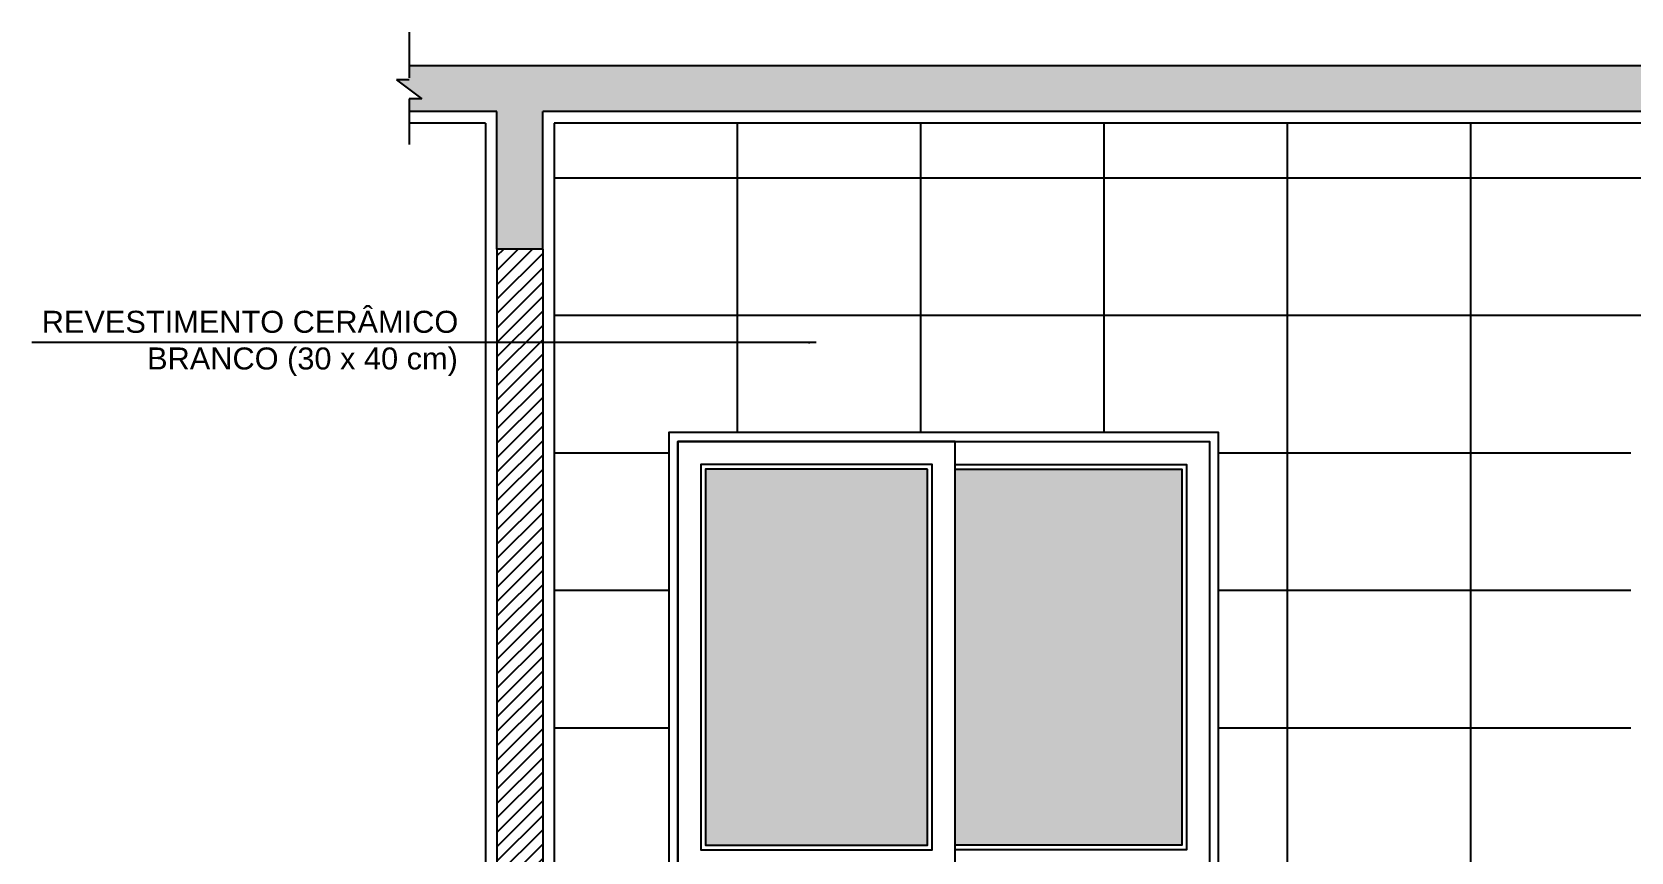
# Model space of a CAD drawing. Extents: x -36 to 357, y 137 to 237.
# Drawn here: x 9.571 to 13.06, y 178.072 to 179.86 of the extents above; entities that cross this region are included whole.
import ezdxf

# ---------------------------------------------------------------- set-up
doc = ezdxf.new("R2010")
doc.units = 0
doc.header["$LTSCALE"] = 0.01
doc.linetypes.add('TRACEJADO_P', pattern=[0.1875, 0.125, -0.0625])
doc.layers.get('0').update_dxf_attribs({"linetype": 'CONTINUOUS'})
for name, color, linetype in [('01', 1, 'CONTINUOUS'), ('252', 252, 'CONTINUOUS'), ('A-PORTA', 3, 'CONTINUOUS'), ('A-SIMBO', 2, 'CONTINUOUS'), ('ARQ-ALV-CORTE', 3, 'CONTINUOUS'), ('ARQ-ESQ-VISTA1', 2, 'CONTINUOUS'), ('ARQ-HTC', 9, 'CONTINUOUS'), ('ARQ-SMB-1_025', 1, 'CONTINUOUS'), ('ARQ-TXT-1_025', 2, 'CONTINUOUS')]:
    doc.layers.add(name, color=color, linetype=linetype)
doc.styles.add('ESC-50-A20', font='arial.ttf', dxfattribs={"height": 0.1})
doc.styles.add('FNDE Texto Cota 0025', font='verdana.ttf', dxfattribs={"height": 0.04})
doc.dimstyles.new('FNDE 1-0025', dxfattribs={"dimscale": 5, "dimtxt": 0.04, "dimasz": 0.0035, "dimexe": 0.15, "dimexo": 0.15, "dimgap": 0.0025, "dimtad": 1, "dimzin": 1, "dimdsep": 46, "dimtxsty": 'FNDE Texto Cota 0025', "dimblk": 'tic', "dimcen": 0.015, "dimdle": 0.15, "dimse1": 1, "dimse2": 1, "dimclrd": 251, "dimclre": 251, "dimclrt": 256, "dimaunit": 1, "dimadec": 3, "dimazin": 0, "dimtfac": 1, "dimtix": 1, "dimtmove": 2, "dimatfit": 3, "dimfxl": 0.15, "dimtvp": 1, "dimtolj": 1, "dimtzin": 0, "dimarcsym": 0})

# ---------------------------------------------------------------- blocks, each defined once
blk = doc.blocks.new('tic')
at = {"color": 251}
for p, q in [((-1, 0), (1, 0)), ((0, -1), (0, 1))]:
    blk.add_line(p, q, dxfattribs=at)
blk.add_line((-0.6, -0.6), (0.6, 0.6))

msp = doc.modelspace()

# ---------------------------------------------------------------- hatches: boundary and pattern name
at = {"layer": '01'}
h = msp.add_hatch(dxfattribs=at)
h.set_pattern_fill('ANSI31', color=253, scale=0.007)
h.set_pattern_definition([(45, (46.48268, 13.168255), (-0.0157154482, 0.0157154482), [])])
h.paths.add_polyline_path([(14.4854, 179.3867), (14.3854, 179.3867), (14.3854, 177.7371), (14.4854, 177.7371)])
h.paths.add_polyline_path([(14.4854, 177.7371), (14.3854, 177.7371), (14.3854, 176.8667), (14.4854, 176.8667)])
h.paths.add_polyline_path([(10.6854, 179.3867), (10.5854, 179.3867), (10.5854, 176.8667), (10.6854, 176.8667)])
h = msp.add_hatch(color=4, dxfattribs=at)
h.set_gradient(color1=(91, 91, 91), one_color=1, tint=1, name='INVHEMISPHERICAL')
h.paths.add_polyline_path([(11.5254, 178.9067), (11.0404, 178.9067), (11.0404, 178.0867), (11.5254, 178.0867)])
h = msp.add_hatch(color=4, dxfattribs=at)
h.set_gradient(color1=(91, 91, 91), one_color=1, tint=1, name='INVHEMISPHERICAL')
h.paths.add_polyline_path([(11.5854, 178.0867), (12.0804, 178.0867), (12.0804, 178.9067), (11.5854, 178.9067)])
at = {"layer": 'ARQ-HTC'}
h = msp.add_hatch(dxfattribs=at)
h.set_pattern_fill('AR-CONC', color=251, scale=0.001)
h.set_pattern_definition([(50, (5.584, 6.00997), (0.18218467, -0.01593909), [0.01905, -0.20955]), (355, (5.584, 6.00997), (-0.03524342, 0.19105685), [0.01524, -0.16764058]), (100.45144, (5.59918, 6.00864), (0.14694125, 0.17511775), [0.01619, -0.17809024]), (46.1842, (5.584, 6.06077), (0.27107904, -0.04204233), [0.028575, -0.314325]), (96.63556, (5.60659, 6.05726), (0.23740413, 0.24742612), [0.02428502, -0.2671356]), (351.18415, (5.584, 6.06077), (0.23740413, 0.24742612), [0.02285997, -0.25145973]), (21, (5.6094, 6.04807), (0.15161439, -0.1022652), [0.01905, -0.20955]), (326, (5.6094, 6.04807), (0.06180203, 0.18418797), [0.01524, -0.16764]), (71.45144, (5.62203, 6.03954), (0.21341642, 0.08192277), [0.01619, -0.17808994]), (37.5, (5.583996, 6.00997), (0.003088603, 0.08455504), [0, -0.165608, 0, -0.17018, 0, -0.168275]), (7.5, (5.584, 6.00997), (0.066819663, 0.100180575), [0, -0.097028, 0, -0.161798, 0, -0.064135]), (327.5, (5.527354, 6.00997), (0.135590595, -0.005728744), [0, -0.0635, 0, -0.19812, 0, -0.26289]), (317.5, (5.50195, 6.00997), (0.14812918, 0.02542649), [0, -0.08255, 0, -0.131572, 0, -0.18669])])
h.paths.add_polyline_path([(10.3939, 179.7867), (10.3939, 179.7557), (10.3663, 179.7557), (10.4215, 179.7147), (10.3939, 179.7147), (10.3939, 179.6867), (10.5854, 179.6867), (10.5854, 179.3867), (10.6854, 179.3867), (10.6854, 179.6867), (14.3854, 179.6867), (14.3854, 179.3867), (14.4854, 179.3867), (14.4854, 179.6867), (14.7119, 179.6867), (14.7119, 179.7147), (14.7395, 179.7147), (14.6843, 179.7557), (14.7119, 179.7557), (14.7119, 179.7867)])

# ---------------------------------------------------------------- linework, layer by layer
at = {"layer": '01'}
for p, q in [((10.5604, 179.6617), (10.3939, 179.6617)), ((10.5604, 179.6617), (10.5604, 176.8667)), ((10.7104, 179.6617), (10.7104, 176.9767)), ((14.3604, 179.6617), (10.7104, 179.6617))]:
    msp.add_line(p, q, dxfattribs=at)
at = {"layer": '252', "color": 252}
for p, q in [((11.1104, 178.9867, -0.0142), (11.1104, 179.6617, -0.0005)), ((11.5104, 178.9867, -0.0142), (11.5104, 179.6617, -0.0005)), ((11.9104, 178.9867, -0.0143), (11.9104, 179.6617, -0.0005)), ((12.3104, 176.8867, -0.0604), (12.3104, 179.6617, -0.0005)), ((12.7104, 176.8867, -0.0604), (12.7104, 179.6617, -0.0005)), ((12.2804, 179.5417, -0.0402), (10.7104, 179.5417, -0.0402)), ((14.3604, 179.5417, -0.0402), (12.2804, 179.5417, -0.0402)), ((12.2804, 179.2417, -0.0402), (10.7104, 179.2417, -0.0402)), ((14.3604, 179.2417, -0.0402), (12.2804, 179.2417, -0.0402)), ((10.9601, 178.9417, -0.0402), (10.7104, 178.9417, -0.0402)), ((13.0601, 178.9417, -0.0402), (12.1604, 178.9417, -0.0402)), ((10.9601, 178.6417, -0.0402), (10.7104, 178.6417, -0.0402)), ((13.0601, 178.6417, -0.0402), (12.1604, 178.6417, -0.0402)), ((10.9601, 178.3417, -0.0402), (10.7104, 178.3417, -0.0402)), ((13.0601, 178.3417, -0.0402), (12.1604, 178.3417, -0.0402))]:
    msp.add_line(p, q, dxfattribs=at)
at = {"layer": 'A-PORTA', "color": 9, "flags": 128}
msp.add_lwpolyline([(11.5254, 178.9067), (11.0404, 178.9067), (11.0404, 178.0867), (11.5254, 178.0867)], close=True, dxfattribs=at)
msp.add_lwpolyline([(11.5854, 178.9067), (12.0804, 178.9067), (12.0804, 178.0867), (11.5854, 178.0867)], dxfattribs=at)
at = {"layer": 'A-SIMBO', "color": 2, "linetype": 'TRACEJADO_P', "elevation": -2}
msp.add_lwpolyline([(10.3939, 179.8602), (10.3939, 179.7557), (10.3663, 179.7557), (10.4215, 179.7147), (10.3939, 179.7147), (10.3939, 179.5618)], dxfattribs=at)
at = {"layer": 'ARQ-ALV-CORTE'}
for p, q in [((14.7119, 179.7867), (10.3939, 179.7867)), ((10.5854, 179.6867), (10.3939, 179.6867)), ((10.5854, 179.3867), (10.5854, 179.6867)), ((10.6854, 179.3867), (10.6854, 179.6867)), ((14.3854, 179.6867), (10.6854, 179.6867)), ((10.5854, 179.3867), (10.5854, 176.8667)), ((10.6854, 179.3867), (10.5854, 179.3867)), ((10.6854, 179.3867), (10.6854, 176.8667))]:
    msp.add_line(p, q, dxfattribs=at)
at = {"layer": 'ARQ-ESQ-VISTA1'}
msp.add_lwpolyline([(11.7682, 178.0067), (12.1604, 178.0067), (12.1604, 178.9867), (10.9604, 178.9867), (10.9604, 178.0067), (11.2825, 178.0067)], dxfattribs=at)
at = {"layer": 'ARQ-SMB-1_025', "ltscale": 10}
for points in [[(11.2982, 178.0267), (11.5854, 178.0267), (11.5854, 178.9667), (10.9804, 178.9667), (10.9804, 178.0267), (11.2825, 178.0267)], [(11.2825, 178.0267), (10.9804, 178.0267), (10.9804, 178.9667), (12.1404, 178.9667), (12.1404, 178.0267), (11.7682, 178.0267)], [(11.5854, 178.9667), (12.1404, 178.9667), (12.1404, 178.0267), (11.7705, 178.0267)], [(11.2982, 178.0767), (11.5354, 178.0767), (11.5354, 178.9167), (11.0304, 178.9167), (11.0304, 178.0767), (11.2982, 178.0767)], [(11.5854, 178.9167), (12.0904, 178.9167), (12.0904, 178.0767), (11.7525, 178.0767)], [(11.7525, 178.0767), (11.5854, 178.0767)]]:
    msp.add_lwpolyline(points, dxfattribs=at)

# ---------------------------------------------------------------- texts
at = {"layer": 'ARQ-TXT-1_025', "insert": (9.2532, 179.2521), "char_height": 0.048, "width": 1.307244, "attachment_point": 1, "style": 'ESC-50-A20'}
msp.add_mtext('\\pi0.3391;REVESTIMENTO CERÂMICO \\P\\pi0.56904;BRANCO (30 x 40 cm)', dxfattribs=at)

# ---------------------------------------------------------------- leaders
at = {"layer": 'ARQ-SMB-1_025', "ltscale": 10}
msp.add_leader([(11.2825, 179.183, -2), (9.571, 179.183, -2)], dimstyle='FNDE 1-0025', override={"dimlfac": 100, "dimclrd": 252, "dimclre": 252}, dxfattribs=at)

doc.saveas('drawing.dxf')
